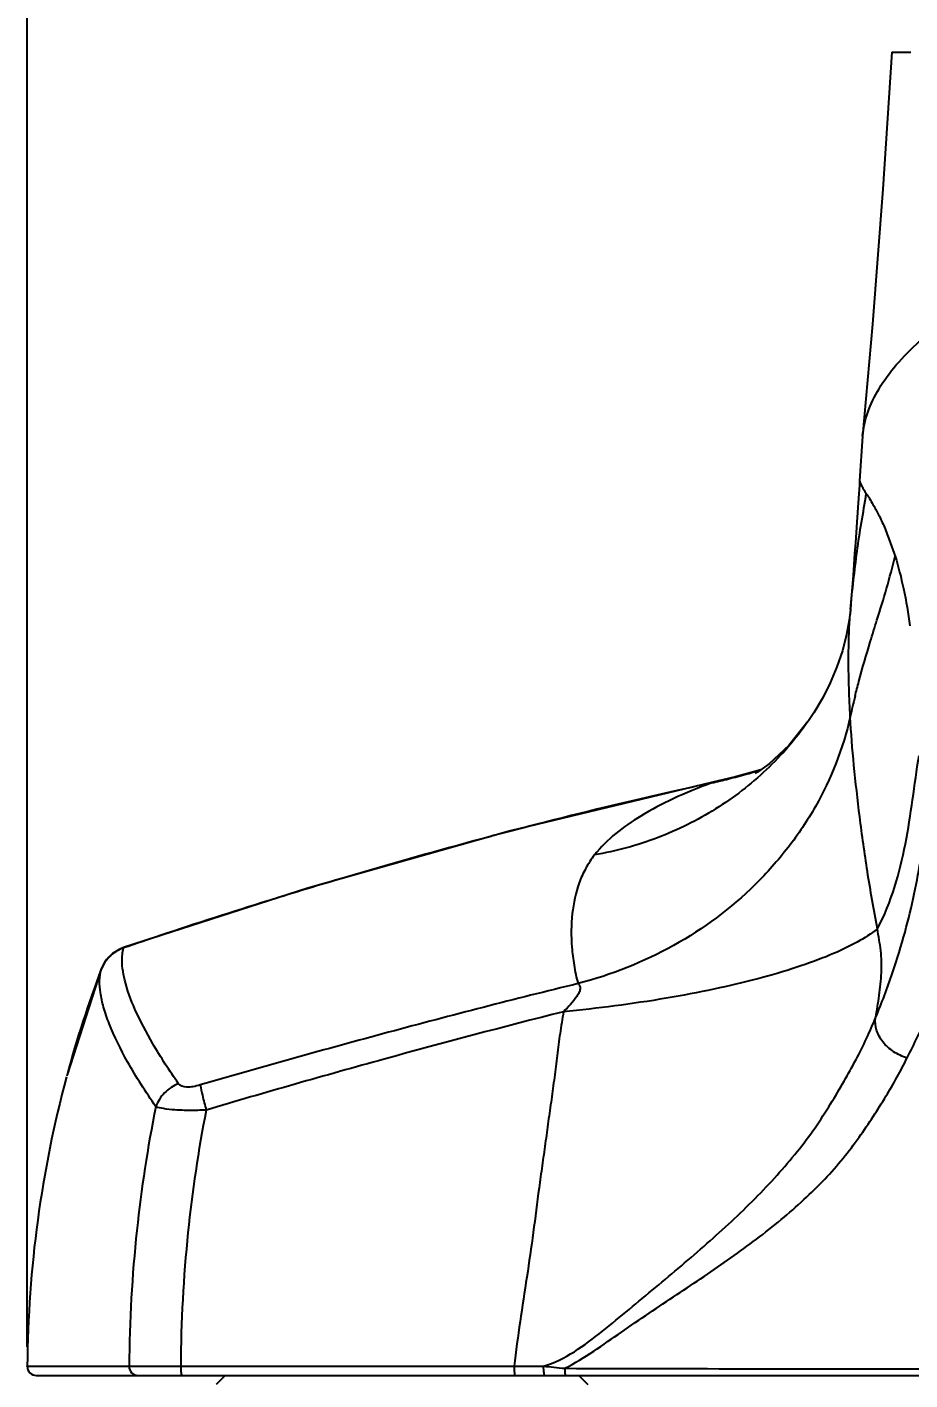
# Model space of a CAD drawing. Header units: millimetres. Extents: x 3495 to 4455, y 26793 to 27144.
# Drawn here: x 3689.7 to 3738.2, y 27005.4 to 27079.9 of the extents above; entities that cross this region are included whole.
import ezdxf

# ---------------------------------------------------------------- set-up
doc = ezdxf.new("R2010")
doc.units = ezdxf.units.MM
doc.styles.get("Standard").update_dxf_attribs({"font": ''})
doc.styles.get('Standard').set_extended_font_data('SimSun')
doc.dimstyles.new('副本 ISO-25-2bei', dxfattribs={"dimscale": 1.7, "dimtxt": 5, "dimasz": 5, "dimexe": 0.5, "dimexo": 0.625, "dimgap": 1, "dimtad": 1, "dimlfac": 0.0393, "dimdsep": 46, "dimtxsty": 'Standard', "dimcen": 2.5, "dimclrd": 1, "dimclre": 1, "dimclrt": 3, "dimadec": 0, "dimazin": 0, "dimtfac": 1, "dimtmove": 0, "dimatfit": 3, "dimfxl": 0, "dimarcsym": 0})

# ---------------------------------------------------------------- blocks, each defined once
blk = doc.blocks.new('*D1')
at = {"color": 1, "lineweight": -2, "transparency": 16777216}
for p, q in [((3689.715, 27007.256), (3689.715, 27133.551)), ((3832.674, 27007.256), (3832.674, 27133.551)), ((3698.215, 27132.701), (3824.174, 27132.701))]:
    blk.add_line(p, q, dxfattribs=at)
at = {"color": 1, "transparency": 16777216}
for points in [[(3698.215, 27134.118), (3698.215, 27131.285), (3689.715, 27132.701)], [(3824.174, 27134.118), (3824.174, 27131.285), (3832.674, 27132.701)]]:
    blk.add_solid(points, dxfattribs=at)
at = {"layer": 'Defpoints', "color": 0, "transparency": 16777216}
for p in [(3832.674, 27132.701), (3689.715, 27006.194), (3832.674, 27006.194)]:
    blk.add_point(p, dxfattribs=at)
at = {"color": 3, "transparency": 16777216, "insert": (3761.194, 27138.651), "char_height": 8.5, "attachment_point": 5, "bg_fill": 3, "box_fill_scale": 1.1, "bg_fill_color": 256, "bg_fill_true_color": 13158600, "bg_fill_transparency": 0}
blk.add_mtext('143', dxfattribs=at)

msp = doc.modelspace()

# ---------------------------------------------------------------- linework, layer by layer
for points, knots in [([(3737.26, 27078.481), (3737.26, 27078.481), (3736.756, 27070.947), (3736.756, 27070.947), (3736.756, 27070.947), (3736.756, 27070.947), (3736.184, 27063.524), (3736.184, 27063.524), (3736.184, 27063.524), (3736.184, 27063.524), (3735.649, 27057.361), (3735.649, 27057.361)], [0, 0, 0, 0, 0.333333, 0.333333, 0.333333, 0.333333, 0.666667, 0.666667, 0.666667, 0.666667, 1, 1, 1, 1]), ([(3735.649, 27057.361), (3735.69, 27057.805), (3735.789, 27058.244), (3735.934, 27058.666), (3735.934, 27058.666), (3736.092, 27059.122), (3736.303, 27059.558), (3736.551, 27059.971), (3736.551, 27059.971), (3736.828, 27060.434), (3737.15, 27060.868), (3737.499, 27061.278), (3737.499, 27061.278), (3737.895, 27061.743), (3738.326, 27062.177), (3738.778, 27062.586)], [0, 0, 0, 0, 0.25, 0.25, 0.25, 0.25, 0.5, 0.5, 0.5, 0.5, 0.75, 0.75, 0.75, 0.75, 1, 1, 1, 1]), ([(3735.482, 27054.897), (3735.482, 27054.897), (3735.47, 27054.662), (3735.47, 27054.662), (3735.47, 27054.662), (3735.47, 27054.662), (3735.437, 27054.197), (3735.437, 27054.197), (3735.437, 27054.197), (3735.437, 27054.197), (3735.403, 27053.691), (3735.403, 27053.691), (3735.403, 27053.691), (3735.403, 27053.691), (3735.368, 27053.165), (3735.368, 27053.165), (3735.368, 27053.165), (3735.368, 27053.165), (3735.331, 27052.626), (3735.331, 27052.626), (3735.331, 27052.626), (3735.331, 27052.626), (3735.293, 27052.072), (3735.293, 27052.072), (3735.293, 27052.072), (3735.293, 27052.072), (3735.253, 27051.501), (3735.253, 27051.501), (3735.253, 27051.501), (3735.253, 27051.501), (3735.211, 27050.915), (3735.211, 27050.915), (3735.211, 27050.915), (3735.211, 27050.915), (3735.167, 27050.311), (3735.167, 27050.311), (3735.167, 27050.311), (3735.167, 27050.311), (3735.122, 27049.694), (3735.122, 27049.694), (3735.122, 27049.694), (3735.122, 27049.694), (3735.075, 27049.063), (3735.075, 27049.063), (3735.075, 27049.063), (3735.075, 27049.063), (3735.025, 27048.418), (3735.025, 27048.418), (3735.025, 27048.418), (3735.025, 27048.418), (3734.98, 27047.828), (3734.98, 27047.828)], [0, 0, 0, 0, 0.076923, 0.076923, 0.076923, 0.076923, 0.153846, 0.153846, 0.153846, 0.153846, 0.230769, 0.230769, 0.230769, 0.230769, 0.307692, 0.307692, 0.307692, 0.307692, 0.384615, 0.384615, 0.384615, 0.384615, 0.461538, 0.461538, 0.461538, 0.461538, 0.538462, 0.538462, 0.538462, 0.538462, 0.615385, 0.615385, 0.615385, 0.615385, 0.692308, 0.692308, 0.692308, 0.692308, 0.769231, 0.769231, 0.769231, 0.769231, 0.846154, 0.846154, 0.846154, 0.846154, 0.923077, 0.923077, 0.923077, 0.923077, 1, 1, 1, 1]), ([(3735.482, 27054.898), (3735.481, 27054.864), (3735.493, 27054.83), (3735.507, 27054.796), (3735.507, 27054.796), (3735.529, 27054.744), (3735.555, 27054.695), (3735.581, 27054.647), (3735.581, 27054.647), (3735.619, 27054.58), (3735.658, 27054.515), (3735.699, 27054.45), (3735.699, 27054.45), (3735.75, 27054.368), (3735.801, 27054.286), (3735.851, 27054.205)], [0, 0, 0, 0, 0.25, 0.25, 0.25, 0.25, 0.5, 0.5, 0.5, 0.5, 0.75, 0.75, 0.75, 0.75, 1, 1, 1, 1]), ([(3734.984, 27047.833), (3735.032, 27048.366), (3735.088, 27048.899), (3735.148, 27049.431), (3735.148, 27049.431), (3735.209, 27049.964), (3735.275, 27050.496), (3735.347, 27051.027), (3735.347, 27051.027), (3735.419, 27051.558), (3735.496, 27052.089), (3735.585, 27052.619), (3735.585, 27052.619), (3735.674, 27053.149), (3735.776, 27053.676), (3735.851, 27054.208)], [0, 0, 0, 0, 0.25, 0.25, 0.25, 0.25, 0.5, 0.5, 0.5, 0.5, 0.75, 0.75, 0.75, 0.75, 1, 1, 1, 1]), ([(3735.851, 27054.206), (3735.914, 27054.117), (3735.971, 27054.024), (3736.026, 27053.93), (3736.026, 27053.93), (3736.091, 27053.82), (3736.154, 27053.71), (3736.218, 27053.6), (3736.218, 27053.6), (3736.325, 27053.414), (3736.431, 27053.228), (3736.529, 27053.037), (3736.529, 27053.037), (3736.644, 27052.814), (3736.748, 27052.585), (3736.844, 27052.354), (3736.844, 27052.354), (3736.951, 27052.093), (3737.049, 27051.828), (3737.148, 27051.563), (3737.148, 27051.563), (3737.248, 27051.296), (3737.349, 27051.028), (3737.445, 27050.76)], [0, 0, 0, 0, 0.166667, 0.166667, 0.166667, 0.166667, 0.333333, 0.333333, 0.333333, 0.333333, 0.5, 0.5, 0.5, 0.5, 0.666667, 0.666667, 0.666667, 0.666667, 0.833333, 0.833333, 0.833333, 0.833333, 1, 1, 1, 1]), ([(3736.073, 27046.055), (3736.192, 27046.448), (3736.314, 27046.841), (3736.434, 27047.233), (3736.434, 27047.233), (3736.796, 27048.402), (3737.151, 27049.573), (3737.445, 27050.76)], [0, 0, 0, 0, 0.5, 0.5, 0.5, 0.5, 1, 1, 1, 1]), ([(3737.445, 27050.76), (3737.614, 27050.173), (3737.767, 27049.58), (3737.896, 27048.982), (3737.896, 27048.982), (3738.043, 27048.301), (3738.158, 27047.613), (3738.249, 27046.923)], [0, 0, 0, 0, 0.5, 0.5, 0.5, 0.5, 1, 1, 1, 1]), ([(3734.915, 27047.246), (3734.915, 27047.246), (3734.77, 27046.447), (3734.77, 27046.447), (3734.77, 27046.447), (3734.77, 27046.447), (3734.542, 27045.559), (3734.542, 27045.559), (3734.542, 27045.559), (3734.542, 27045.559), (3734.24, 27044.667), (3734.24, 27044.667), (3734.24, 27044.667), (3734.24, 27044.667), (3733.869, 27043.785), (3733.869, 27043.785), (3733.869, 27043.785), (3733.869, 27043.785), (3733.482, 27043.013), (3733.482, 27043.013), (3733.482, 27043.013), (3733.482, 27043.013), (3732.964, 27042.143), (3732.964, 27042.143), (3732.964, 27042.143), (3732.964, 27042.143), (3732.673, 27041.708), (3732.673, 27041.708)], [0, 0, 0, 0, 0.142857, 0.142857, 0.142857, 0.142857, 0.285714, 0.285714, 0.285714, 0.285714, 0.428571, 0.428571, 0.428571, 0.428571, 0.571429, 0.571429, 0.571429, 0.571429, 0.714286, 0.714286, 0.714286, 0.714286, 0.857143, 0.857143, 0.857143, 0.857143, 1, 1, 1, 1]), ([(3734.968, 27041.925), (3734.94, 27042.437), (3734.918, 27042.949), (3734.902, 27043.461), (3734.902, 27043.461), (3734.861, 27044.829), (3734.866, 27046.201), (3734.96, 27047.565)], [0, 0, 0, 0, 0.5, 0.5, 0.5, 0.5, 1, 1, 1, 1]), ([(3735.234, 27043.052), (3735.301, 27043.321), (3735.37, 27043.59), (3735.442, 27043.858), (3735.442, 27043.858), (3735.638, 27044.595), (3735.851, 27045.327), (3736.073, 27046.055)], [0, 0, 0, 0, 0.5, 0.5, 0.5, 0.5, 1, 1, 1, 1]), ([(3734.968, 27041.925), (3734.582, 27040.204), (3733.927, 27038.532), (3733.055, 27036.994), (3733.055, 27036.994), (3732.61, 27036.206), (3732.107, 27035.454), (3731.555, 27034.739), (3731.555, 27034.739), (3730.995, 27034.014), (3730.386, 27033.328), (3729.731, 27032.685), (3729.731, 27032.685), (3728.401, 27031.382), (3726.891, 27030.258), (3725.261, 27029.347), (3725.261, 27029.347), (3723.609, 27028.423), (3721.835, 27027.717), (3720.008, 27027.247)], [0, 0, 0, 0, 0.2, 0.2, 0.2, 0.2, 0.4, 0.4, 0.4, 0.4, 0.6, 0.6, 0.6, 0.6, 0.8, 0.8, 0.8, 0.8, 1, 1, 1, 1]), ([(3736.458, 27030.258), (3736.268, 27031.308), (3736.079, 27032.357), (3735.913, 27033.411), (3735.913, 27033.411), (3735.755, 27034.412), (3735.618, 27035.417), (3735.492, 27036.423), (3735.492, 27036.423), (3735.374, 27037.368), (3735.266, 27038.315), (3735.174, 27039.263), (3735.174, 27039.263), (3735.087, 27040.149), (3735.014, 27041.036), (3734.968, 27041.925)], [0, 0, 0, 0, 0.25, 0.25, 0.25, 0.25, 0.5, 0.5, 0.5, 0.5, 0.75, 0.75, 0.75, 0.75, 1, 1, 1, 1]), ([(3732.64, 27041.661), (3731.97, 27040.704), (3731.201, 27039.814), (3730.351, 27039.009), (3730.351, 27039.009), (3729.496, 27038.199), (3728.562, 27037.477), (3727.565, 27036.854), (3727.565, 27036.854), (3726.559, 27036.224), (3725.492, 27035.696), (3724.381, 27035.274), (3724.381, 27035.274), (3723.259, 27034.847), (3722.094, 27034.528), (3720.912, 27034.323)], [0, 0, 0, 0, 0.25, 0.25, 0.25, 0.25, 0.5, 0.5, 0.5, 0.5, 0.75, 0.75, 0.75, 0.75, 1, 1, 1, 1]), ([(3732.641, 27041.661), (3732.641, 27041.661), (3731.587, 27040.353), (3731.587, 27040.353), (3731.587, 27040.353), (3731.587, 27040.353), (3730.509, 27039.339), (3730.509, 27039.339), (3730.509, 27039.339), (3730.509, 27039.339), (3729.866, 27038.875), (3729.866, 27038.875), (3729.866, 27038.875), (3729.866, 27038.875), (3729.734, 27038.796), (3729.734, 27038.796)], [0, 0, 0, 0, 0.25, 0.25, 0.25, 0.25, 0.5, 0.5, 0.5, 0.5, 0.75, 0.75, 0.75, 0.75, 1, 1, 1, 1]), ([(3736.459, 27030.258), (3736.847, 27030.985), (3737.157, 27031.755), (3737.407, 27032.542), (3737.407, 27032.542), (3737.656, 27033.326), (3737.845, 27034.128), (3738.001, 27034.935), (3738.001, 27034.935), (3738.311, 27036.545), (3738.49, 27038.178), (3738.75, 27039.796)], [0, 0, 0, 0, 0.333333, 0.333333, 0.333333, 0.333333, 0.666667, 0.666667, 0.666667, 0.666667, 1, 1, 1, 1]), ([(3730.054, 27039.011), (3730.054, 27039.011), (3728.663, 27038.621), (3728.663, 27038.621), (3728.663, 27038.621), (3728.663, 27038.621), (3727.344, 27038.311), (3727.344, 27038.311)], [0, 0, 0, 0, 0.5, 0.5, 0.5, 0.5, 1, 1, 1, 1]), ([(3727.344, 27038.311), (3727.344, 27038.311), (3716.286, 27035.656), (3716.286, 27035.656), (3716.286, 27035.656), (3716.286, 27035.656), (3705.156, 27032.5), (3705.156, 27032.5), (3705.156, 27032.5), (3705.156, 27032.5), (3695.016, 27029.232), (3695.016, 27029.232)], [0, 0, 0, 0, 0.333333, 0.333333, 0.333333, 0.333333, 0.666667, 0.666667, 0.666667, 0.666667, 1, 1, 1, 1]), ([(3727.351, 27038.287), (3726.636, 27038.024), (3725.928, 27037.736), (3725.237, 27037.415), (3725.237, 27037.415), (3724.626, 27037.129), (3724.027, 27036.817), (3723.448, 27036.463), (3723.448, 27036.463), (3722.498, 27035.884), (3721.597, 27035.191), (3720.912, 27034.323)], [0, 0, 0, 0, 0.333333, 0.333333, 0.333333, 0.333333, 0.666667, 0.666667, 0.666667, 0.666667, 1, 1, 1, 1]), ([(3720.912, 27034.323), (3720.725, 27034.088), (3720.563, 27033.834), (3720.42, 27033.569), (3720.42, 27033.569), (3720.282, 27033.315), (3720.163, 27033.052), (3720.064, 27032.781), (3720.064, 27032.781), (3719.867, 27032.24), (3719.752, 27031.669), (3719.69, 27031.095), (3719.69, 27031.095), (3719.623, 27030.48), (3719.617, 27029.86), (3719.665, 27029.246), (3719.665, 27029.246), (3719.692, 27028.917), (3719.733, 27028.59), (3719.787, 27028.263), (3719.787, 27028.263), (3719.842, 27027.921), (3719.91, 27027.58), (3720.008, 27027.247)], [0, 0, 0, 0, 0.166667, 0.166667, 0.166667, 0.166667, 0.333333, 0.333333, 0.333333, 0.333333, 0.5, 0.5, 0.5, 0.5, 0.666667, 0.666667, 0.666667, 0.666667, 0.833333, 0.833333, 0.833333, 0.833333, 1, 1, 1, 1]), ([(3736.36, 27025.357), (3736.698, 27026.174), (3737.014, 27027), (3737.298, 27027.837), (3737.298, 27027.837), (3737.55, 27028.577), (3737.775, 27029.327), (3737.979, 27030.082), (3737.979, 27030.082), (3738.168, 27030.776), (3738.337, 27031.476), (3738.488, 27032.179), (3738.488, 27032.179), (3738.634, 27032.862), (3738.761, 27033.548), (3738.864, 27034.238)], [0, 0, 0, 0, 0.25, 0.25, 0.25, 0.25, 0.5, 0.5, 0.5, 0.5, 0.75, 0.75, 0.75, 0.75, 1, 1, 1, 1]), ([(3738.097, 27023.157), (3738.488, 27023.929), (3738.859, 27024.712), (3739.206, 27025.506), (3739.206, 27025.506), (3739.515, 27026.212), (3739.804, 27026.927), (3740.08, 27027.647), (3740.08, 27027.647), (3740.333, 27028.303), (3740.574, 27028.963), (3740.803, 27029.628), (3740.803, 27029.628), (3741.016, 27030.247), (3741.217, 27030.87), (3741.401, 27031.499)], [0, 0, 0, 0, 0.25, 0.25, 0.25, 0.25, 0.5, 0.5, 0.5, 0.5, 0.75, 0.75, 0.75, 0.75, 1, 1, 1, 1]), ([(3736.459, 27030.258), (3736.115, 27029.981), (3735.738, 27029.744), (3735.351, 27029.53), (3735.351, 27029.53), (3734.869, 27029.264), (3734.37, 27029.032), (3733.863, 27028.82), (3733.863, 27028.82), (3733.261, 27028.569), (3732.647, 27028.346), (3732.028, 27028.142), (3732.028, 27028.142), (3731.32, 27027.909), (3730.603, 27027.701), (3729.883, 27027.511), (3729.883, 27027.511), (3729.084, 27027.3), (3728.281, 27027.112), (3727.473, 27026.94), (3727.473, 27026.94), (3726.604, 27026.754), (3725.731, 27026.588), (3724.854, 27026.44), (3724.854, 27026.44), (3722.981, 27026.121), (3721.095, 27025.884), (3719.205, 27025.698)], [0, 0, 0, 0, 0.142857, 0.142857, 0.142857, 0.142857, 0.285714, 0.285714, 0.285714, 0.285714, 0.428571, 0.428571, 0.428571, 0.428571, 0.571429, 0.571429, 0.571429, 0.571429, 0.714286, 0.714286, 0.714286, 0.714286, 0.857143, 0.857143, 0.857143, 0.857143, 1, 1, 1, 1]), ([(3736.36, 27025.357), (3736.439, 27025.77), (3736.505, 27026.184), (3736.561, 27026.6), (3736.561, 27026.6), (3736.616, 27027.012), (3736.662, 27027.425), (3736.682, 27027.84), (3736.682, 27027.84), (3736.701, 27028.247), (3736.695, 27028.656), (3736.65, 27029.059), (3736.65, 27029.059), (3736.605, 27029.461), (3736.521, 27029.858), (3736.459, 27030.258)], [0, 0, 0, 0, 0.25, 0.25, 0.25, 0.25, 0.5, 0.5, 0.5, 0.5, 0.75, 0.75, 0.75, 0.75, 1, 1, 1, 1]), ([(3694.943, 27028.706), (3694.945, 27028.75), (3694.949, 27028.794), (3694.953, 27028.838), (3694.953, 27028.838), (3694.967, 27028.962), (3694.989, 27029.085), (3695.022, 27029.205)], [0, 0, 0, 0, 0.5, 0.5, 0.5, 0.5, 1, 1, 1, 1]), ([(3695.017, 27029.223), (3695.018, 27029.221), (3695.019, 27029.218), (3695.02, 27029.216), (3695.02, 27029.216), (3695.021, 27029.211), (3695.022, 27029.208), (3695.022, 27029.205)], [0, 0, 0, 0, 0.5, 0.5, 0.5, 0.5, 1, 1, 1, 1]), ([(3694.429, 27028.912), (3694.429, 27028.912), (3694.013, 27028.464), (3694.013, 27028.464), (3694.013, 27028.464), (3694.013, 27028.464), (3693.796, 27028.048), (3693.796, 27028.048)], [0, 0, 0, 0, 0.5, 0.5, 0.5, 0.5, 1, 1, 1, 1]), ([(3698.034, 27021.736), (3697.538, 27022.452), (3697.064, 27023.183), (3696.627, 27023.938), (3696.627, 27023.938), (3696.268, 27024.556), (3695.933, 27025.19), (3695.646, 27025.845), (3695.646, 27025.845), (3695.419, 27026.36), (3695.221, 27026.888), (3695.086, 27027.438), (3695.086, 27027.438), (3694.984, 27027.854), (3694.919, 27028.282), (3694.943, 27028.706)], [0, 0, 0, 0, 0.25, 0.25, 0.25, 0.25, 0.5, 0.5, 0.5, 0.5, 0.75, 0.75, 0.75, 0.75, 1, 1, 1, 1]), ([(3696.792, 27020.475), (3696.24, 27021.278), (3695.715, 27022.101), (3695.238, 27022.951), (3695.238, 27022.951), (3694.858, 27023.63), (3694.508, 27024.327), (3694.225, 27025.052), (3694.225, 27025.052), (3694.109, 27025.348), (3694.005, 27025.649), (3693.919, 27025.953), (3693.919, 27025.953), (3693.845, 27026.215), (3693.785, 27026.479), (3693.745, 27026.751), (3693.745, 27026.751), (3693.684, 27027.177), (3693.674, 27027.621), (3693.791, 27028.032)], [0, 0, 0, 0, 0.2, 0.2, 0.2, 0.2, 0.4, 0.4, 0.4, 0.4, 0.6, 0.6, 0.6, 0.6, 0.8, 0.8, 0.8, 0.8, 1, 1, 1, 1]), ([(3720.008, 27027.247), (3716.523, 27026.399), (3713.05, 27025.5), (3709.586, 27024.568), (3709.586, 27024.568), (3707.856, 27024.101), (3706.127, 27023.627), (3704.402, 27023.145), (3704.402, 27023.145), (3702.677, 27022.663), (3700.954, 27022.174), (3699.237, 27021.668)], [0, 0, 0, 0, 0.333333, 0.333333, 0.333333, 0.333333, 0.666667, 0.666667, 0.666667, 0.666667, 1, 1, 1, 1]), ([(3720.008, 27027.247), (3720.043, 27027.213), (3720.074, 27027.173), (3720.093, 27027.128), (3720.093, 27027.128), (3720.116, 27027.073), (3720.122, 27027.013), (3720.117, 27026.955), (3720.117, 27026.955), (3720.111, 27026.882), (3720.087, 27026.813), (3720.056, 27026.746), (3720.056, 27026.746), (3720.02, 27026.67), (3719.977, 27026.598), (3719.929, 27026.528), (3719.929, 27026.528), (3719.829, 27026.379), (3719.712, 27026.241), (3719.591, 27026.105), (3719.591, 27026.105), (3719.466, 27025.966), (3719.337, 27025.83), (3719.205, 27025.698)], [0, 0, 0, 0, 0.166667, 0.166667, 0.166667, 0.166667, 0.333333, 0.333333, 0.333333, 0.333333, 0.5, 0.5, 0.5, 0.5, 0.666667, 0.666667, 0.666667, 0.666667, 0.833333, 0.833333, 0.833333, 0.833333, 1, 1, 1, 1]), ([(3719.205, 27025.698), (3715.91, 27024.868), (3712.626, 27023.994), (3709.35, 27023.091), (3709.35, 27023.091), (3707.714, 27022.64), (3706.079, 27022.18), (3704.447, 27021.714), (3704.447, 27021.714), (3702.815, 27021.248), (3701.187, 27020.774), (3699.562, 27020.285)], [0, 0, 0, 0, 0.333333, 0.333333, 0.333333, 0.333333, 0.666667, 0.666667, 0.666667, 0.666667, 1, 1, 1, 1]), ([(3719.205, 27025.698), (3719.137, 27025.3), (3719.072, 27024.9), (3719.014, 27024.5), (3719.014, 27024.5), (3718.956, 27024.099), (3718.904, 27023.697), (3718.853, 27023.295), (3718.853, 27023.295), (3718.804, 27022.892), (3718.755, 27022.488), (3718.703, 27022.085), (3718.703, 27022.085), (3718.652, 27021.681), (3718.597, 27021.277), (3718.54, 27020.873), (3718.54, 27020.873), (3718.483, 27020.47), (3718.424, 27020.065), (3718.367, 27019.66), (3718.367, 27019.66), (3718.311, 27019.255), (3718.258, 27018.849), (3718.202, 27018.444), (3718.202, 27018.444), (3718.146, 27018.037), (3718.089, 27017.631), (3718.032, 27017.225), (3718.032, 27017.225), (3717.974, 27016.819), (3717.917, 27016.411), (3717.862, 27016.004), (3717.862, 27016.004), (3717.752, 27015.188), (3717.65, 27014.371), (3717.541, 27013.555), (3717.541, 27013.555), (3717.431, 27012.737), (3717.312, 27011.92), (3717.189, 27011.104), (3717.189, 27011.104), (3717.065, 27010.287), (3716.937, 27009.47), (3716.818, 27008.652), (3716.818, 27008.652), (3716.697, 27007.834), (3716.586, 27007.014), (3716.491, 27006.193)], [0, 0, 0, 0, 0.083333, 0.083333, 0.083333, 0.083333, 0.166667, 0.166667, 0.166667, 0.166667, 0.25, 0.25, 0.25, 0.25, 0.333333, 0.333333, 0.333333, 0.333333, 0.416667, 0.416667, 0.416667, 0.416667, 0.5, 0.5, 0.5, 0.5, 0.583333, 0.583333, 0.583333, 0.583333, 0.666667, 0.666667, 0.666667, 0.666667, 0.75, 0.75, 0.75, 0.75, 0.833333, 0.833333, 0.833333, 0.833333, 0.916667, 0.916667, 0.916667, 0.916667, 1, 1, 1, 1]), ([(3718.094, 27006.201), (3719.305, 27006.547), (3720.351, 27007.334), (3721.344, 27008.126), (3721.344, 27008.126), (3721.841, 27008.524), (3722.325, 27008.922), (3722.81, 27009.324), (3722.81, 27009.324), (3723.293, 27009.723), (3723.777, 27010.125), (3724.26, 27010.528), (3724.26, 27010.528), (3725.213, 27011.324), (3726.162, 27012.123), (3727.092, 27012.945), (3727.092, 27012.945), (3727.998, 27013.746), (3728.887, 27014.568), (3729.737, 27015.428), (3729.737, 27015.428), (3730.15, 27015.845), (3730.553, 27016.27), (3730.945, 27016.706), (3730.945, 27016.706), (3731.324, 27017.128), (3731.693, 27017.561), (3732.049, 27018.003), (3732.049, 27018.003), (3732.39, 27018.43), (3732.72, 27018.867), (3733.032, 27019.315), (3733.032, 27019.315), (3733.332, 27019.743), (3733.616, 27020.182), (3733.888, 27020.628), (3733.888, 27020.628), (3734.142, 27021.044), (3734.385, 27021.465), (3734.628, 27021.886), (3734.628, 27021.886), (3734.852, 27022.277), (3735.077, 27022.667), (3735.288, 27023.065), (3735.288, 27023.065), (3735.492, 27023.449), (3735.684, 27023.839), (3735.867, 27024.233), (3735.867, 27024.233), (3736.039, 27024.604), (3736.203, 27024.98), (3736.36, 27025.357)], [0, 0, 0, 0, 0.076923, 0.076923, 0.076923, 0.076923, 0.153846, 0.153846, 0.153846, 0.153846, 0.230769, 0.230769, 0.230769, 0.230769, 0.307692, 0.307692, 0.307692, 0.307692, 0.384615, 0.384615, 0.384615, 0.384615, 0.461538, 0.461538, 0.461538, 0.461538, 0.538462, 0.538462, 0.538462, 0.538462, 0.615385, 0.615385, 0.615385, 0.615385, 0.692308, 0.692308, 0.692308, 0.692308, 0.769231, 0.769231, 0.769231, 0.769231, 0.846154, 0.846154, 0.846154, 0.846154, 0.923077, 0.923077, 0.923077, 0.923077, 1, 1, 1, 1]), ([(3738.097, 27023.156), (3737.835, 27023.232), (3737.583, 27023.349), (3737.354, 27023.5), (3737.354, 27023.5), (3737.132, 27023.647), (3736.931, 27023.827), (3736.766, 27024.037), (3736.766, 27024.037), (3736.612, 27024.23), (3736.489, 27024.45), (3736.417, 27024.687), (3736.417, 27024.687), (3736.351, 27024.903), (3736.326, 27025.135), (3736.36, 27025.357)], [0, 0, 0, 0, 0.25, 0.25, 0.25, 0.25, 0.5, 0.5, 0.5, 0.5, 0.75, 0.75, 0.75, 0.75, 1, 1, 1, 1]), ([(3719.269, 27006.082), (3719.824, 27006.356), (3720.35, 27006.685), (3720.865, 27007.027), (3720.865, 27007.027), (3721.38, 27007.37), (3721.885, 27007.723), (3722.393, 27008.076), (3722.393, 27008.076), (3722.898, 27008.426), (3723.405, 27008.772), (3723.914, 27009.116), (3723.914, 27009.116), (3724.42, 27009.458), (3724.927, 27009.796), (3725.435, 27010.134), (3725.435, 27010.134), (3726.433, 27010.799), (3727.43, 27011.466), (3728.409, 27012.16), (3728.409, 27012.16), (3729.354, 27012.829), (3730.28, 27013.525), (3731.17, 27014.265), (3731.17, 27014.265), (3731.597, 27014.62), (3732.015, 27014.986), (3732.422, 27015.364), (3732.422, 27015.364), (3732.814, 27015.728), (3733.196, 27016.102), (3733.564, 27016.491), (3733.564, 27016.491), (3733.915, 27016.862), (3734.253, 27017.245), (3734.577, 27017.64), (3734.577, 27017.64), (3734.885, 27018.015), (3735.179, 27018.401), (3735.46, 27018.797), (3735.46, 27018.797), (3735.726, 27019.172), (3735.979, 27019.556), (3736.229, 27019.941), (3736.229, 27019.941), (3736.468, 27020.307), (3736.703, 27020.675), (3736.931, 27021.048), (3736.931, 27021.048), (3737.145, 27021.401), (3737.353, 27021.758), (3737.553, 27022.121), (3737.553, 27022.121), (3737.741, 27022.462), (3737.922, 27022.808), (3738.097, 27023.157)], [0, 0, 0, 0, 0.071429, 0.071429, 0.071429, 0.071429, 0.142857, 0.142857, 0.142857, 0.142857, 0.214286, 0.214286, 0.214286, 0.214286, 0.285714, 0.285714, 0.285714, 0.285714, 0.357143, 0.357143, 0.357143, 0.357143, 0.428571, 0.428571, 0.428571, 0.428571, 0.5, 0.5, 0.5, 0.5, 0.571429, 0.571429, 0.571429, 0.571429, 0.642857, 0.642857, 0.642857, 0.642857, 0.714286, 0.714286, 0.714286, 0.714286, 0.785714, 0.785714, 0.785714, 0.785714, 0.857143, 0.857143, 0.857143, 0.857143, 0.928571, 0.928571, 0.928571, 0.928571, 1, 1, 1, 1]), ([(3698.034, 27021.736), (3697.751, 27021.624), (3697.489, 27021.452), (3697.273, 27021.233), (3697.273, 27021.233), (3697.061, 27021.018), (3696.894, 27020.757), (3696.792, 27020.475)], [0, 0, 0, 0, 0.5, 0.5, 0.5, 0.5, 1, 1, 1, 1]), ([(3699.237, 27021.668), (3699.105, 27021.629), (3698.968, 27021.597), (3698.835, 27021.576), (3698.835, 27021.576), (3698.715, 27021.558), (3698.597, 27021.548), (3698.47, 27021.555), (3698.47, 27021.555), (3698.304, 27021.566), (3698.123, 27021.606), (3698.034, 27021.736)], [0, 0, 0, 0, 0.333333, 0.333333, 0.333333, 0.333333, 0.666667, 0.666667, 0.666667, 0.666667, 1, 1, 1, 1]), ([(3699.237, 27021.668), (3699.263, 27021.477), (3699.305, 27021.289), (3699.35, 27021.101), (3699.35, 27021.101), (3699.415, 27020.828), (3699.486, 27020.556), (3699.562, 27020.285)], [0, 0, 0, 0, 0.5, 0.5, 0.5, 0.5, 1, 1, 1, 1]), ([(3699.562, 27020.285), (3699.258, 27020.273), (3698.955, 27020.267), (3698.651, 27020.268), (3698.651, 27020.268), (3698.381, 27020.27), (3698.112, 27020.278), (3697.842, 27020.297), (3697.842, 27020.297), (3697.63, 27020.311), (3697.418, 27020.332), (3697.206, 27020.367), (3697.206, 27020.367), (3697.065, 27020.391), (3696.924, 27020.42), (3696.792, 27020.475)], [0, 0, 0, 0, 0.25, 0.25, 0.25, 0.25, 0.5, 0.5, 0.5, 0.5, 0.75, 0.75, 0.75, 0.75, 1, 1, 1, 1]), ([(3689.735, 27006.194), (3689.735, 27006.199), (3689.73, 27006.204), (3689.725, 27006.204), (3689.725, 27006.204), (3689.719, 27006.204), (3689.715, 27006.199), (3689.715, 27006.194), (3689.715, 27006.194), (3689.715, 27006.188), (3689.719, 27006.184), (3689.725, 27006.184), (3689.725, 27006.184), (3689.73, 27006.184), (3689.735, 27006.188), (3689.735, 27006.194)], [0, 0, 0, 0, 0.25, 0.25, 0.25, 0.25, 0.5, 0.5, 0.5, 0.5, 0.75, 0.75, 0.75, 0.75, 1, 1, 1, 1]), ([(3689.725, 27006.194), (3689.723, 27006.061), (3689.775, 27005.933), (3689.869, 27005.838), (3689.869, 27005.838), (3689.963, 27005.744), (3690.09, 27005.691), (3690.223, 27005.691)], [0, 0, 0, 0, 0.5, 0.5, 0.5, 0.5, 1, 1, 1, 1]), ([(3695.328, 27006.194), (3695.327, 27006.067), (3695.374, 27005.934), (3695.464, 27005.838), (3695.464, 27005.838), (3695.549, 27005.748), (3695.675, 27005.691), (3695.795, 27005.691)], [0, 0, 0, 0, 0.5, 0.5, 0.5, 0.5, 1, 1, 1, 1]), ([(3698.16, 27006.192), (3698.16, 27006.129), (3698.162, 27006.065), (3698.164, 27006.001), (3698.164, 27006.001), (3698.167, 27005.947), (3698.171, 27005.893), (3698.178, 27005.838), (3698.178, 27005.838), (3698.182, 27005.801), (3698.189, 27005.763), (3698.199, 27005.729), (3698.199, 27005.729), (3698.201, 27005.719), (3698.204, 27005.71), (3698.211, 27005.701), (3698.211, 27005.701), (3698.214, 27005.696), (3698.217, 27005.691), (3698.223, 27005.691)], [0, 0, 0, 0, 0.2, 0.2, 0.2, 0.2, 0.4, 0.4, 0.4, 0.4, 0.6, 0.6, 0.6, 0.6, 0.8, 0.8, 0.8, 0.8, 1, 1, 1, 1]), ([(3716.491, 27006.193), (3716.491, 27006.129), (3716.492, 27006.065), (3716.495, 27006.001), (3716.495, 27006.001), (3716.496, 27005.947), (3716.499, 27005.892), (3716.504, 27005.838), (3716.504, 27005.838), (3716.505, 27005.817), (3716.508, 27005.797), (3716.51, 27005.776), (3716.51, 27005.776), (3716.513, 27005.76), (3716.515, 27005.744), (3716.519, 27005.729), (3716.519, 27005.729), (3716.52, 27005.72), (3716.523, 27005.711), (3716.527, 27005.701), (3716.527, 27005.701), (3716.529, 27005.696), (3716.531, 27005.691), (3716.536, 27005.691)], [0, 0, 0, 0, 0.166667, 0.166667, 0.166667, 0.166667, 0.333333, 0.333333, 0.333333, 0.333333, 0.5, 0.5, 0.5, 0.5, 0.666667, 0.666667, 0.666667, 0.666667, 0.833333, 0.833333, 0.833333, 0.833333, 1, 1, 1, 1]), ([(3718.094, 27006.201), (3718.093, 27006.136), (3718.095, 27006.072), (3718.099, 27006.007), (3718.099, 27006.007), (3718.102, 27005.95), (3718.108, 27005.893), (3718.116, 27005.842), (3718.116, 27005.842), (3718.121, 27005.806), (3718.127, 27005.773), (3718.141, 27005.73), (3718.141, 27005.73), (3718.146, 27005.712), (3718.154, 27005.691), (3718.17, 27005.691)], [0, 0, 0, 0, 0.25, 0.25, 0.25, 0.25, 0.5, 0.5, 0.5, 0.5, 0.75, 0.75, 0.75, 0.75, 1, 1, 1, 1]), ([(3719.269, 27006.082), (3722.757, 27006.068), (3726.245, 27006.063), (3729.733, 27006.06), (3729.733, 27006.06), (3733.226, 27006.057), (3736.719, 27006.055), (3740.213, 27006.054), (3740.213, 27006.054), (3747.206, 27006.052), (3754.2, 27006.052), (3761.194, 27006.052)], [0, 0, 0, 0, 0.333333, 0.333333, 0.333333, 0.333333, 0.666667, 0.666667, 0.666667, 0.666667, 1, 1, 1, 1]), ([(3719.269, 27006.082), (3719.27, 27006.03), (3719.271, 27005.979), (3719.274, 27005.927), (3719.274, 27005.927), (3719.276, 27005.885), (3719.279, 27005.843), (3719.284, 27005.801), (3719.284, 27005.801), (3719.287, 27005.773), (3719.291, 27005.745), (3719.296, 27005.719), (3719.296, 27005.719), (3719.298, 27005.713), (3719.3, 27005.706), (3719.304, 27005.699), (3719.304, 27005.699), (3719.305, 27005.694), (3719.307, 27005.691), (3719.31, 27005.691)], [0, 0, 0, 0, 0.2, 0.2, 0.2, 0.2, 0.4, 0.4, 0.4, 0.4, 0.6, 0.6, 0.6, 0.6, 0.8, 0.8, 0.8, 0.8, 1, 1, 1, 1])]:
    msp.add_open_spline(points, degree=3, knots=knots)
for points in [[(3737.26, 27078.481), (3737.26, 27078.481), (3738.297, 27078.481), (3738.297, 27078.481)], [(3735.649, 27057.359), (3735.649, 27057.359), (3735.482, 27054.899), (3735.482, 27054.899)], [(3735.649, 27057.359), (3735.649, 27057.359), (3735.649, 27057.361), (3735.649, 27057.361)], [(3735.482, 27054.899), (3735.482, 27054.899), (3735.482, 27054.898), (3735.482, 27054.898)], [(3734.98, 27047.828), (3734.98, 27047.828), (3734.915, 27047.246), (3734.915, 27047.246)], [(3734.984, 27047.833), (3734.975, 27047.748), (3734.968, 27047.663), (3734.961, 27047.578)], [(3734.98, 27047.828), (3734.98, 27047.828), (3734.961, 27047.581), (3734.961, 27047.581)], [(3735.234, 27043.052), (3735.141, 27042.677), (3735.052, 27042.301), (3734.968, 27041.925)], [(3732.673, 27041.708), (3732.673, 27041.708), (3732.641, 27041.661), (3732.641, 27041.661)], [(3728.274, 27038.51), (3728.62, 27038.597), (3728.964, 27038.689), (3729.307, 27038.784)], [(3729.307, 27038.784), (3729.441, 27038.822), (3729.574, 27038.859), (3729.707, 27038.898)], [(3729.707, 27038.898), (3729.806, 27038.926), (3729.906, 27038.955), (3730.005, 27038.985)], [(3727.351, 27038.287), (3726.66, 27038.138), (3725.969, 27037.985), (3725.28, 27037.829)], [(3727.344, 27038.311), (3727.344, 27038.311), (3727.35, 27038.287), (3727.35, 27038.287)], [(3727.351, 27038.287), (3727.659, 27038.358), (3727.967, 27038.432), (3728.274, 27038.51)], [(3725.28, 27037.829), (3722.762, 27037.26), (3720.253, 27036.654), (3717.753, 27036.011)], [(3717.753, 27036.011), (3716.593, 27035.713), (3715.436, 27035.407), (3714.28, 27035.094)], [(3714.28, 27035.094), (3711.912, 27034.453), (3709.552, 27033.783), (3707.199, 27033.085)], [(3707.199, 27033.085), (3705.803, 27032.671), (3704.411, 27032.248), (3703.021, 27031.817)], [(3703.021, 27031.817), (3701.02, 27031.197), (3699.026, 27030.555), (3697.04, 27029.891)], [(3697.04, 27029.891), (3696.366, 27029.666), (3695.694, 27029.437), (3695.022, 27029.205)], [(3695.016, 27029.232), (3695.016, 27029.232), (3694.429, 27028.912), (3694.429, 27028.912)], [(3694.707, 27029.088), (3694.627, 27029.044), (3694.55, 27028.996), (3694.477, 27028.943)], [(3695.022, 27029.205), (3694.835, 27029.143), (3694.659, 27029.055), (3694.499, 27028.942)], [(3695.017, 27029.223), (3694.91, 27029.187), (3694.806, 27029.142), (3694.707, 27029.088)], [(3695.015, 27029.232), (3695.015, 27029.232), (3695.017, 27029.223), (3695.017, 27029.223)], [(3694.065, 27028.525), (3693.951, 27028.375), (3693.858, 27028.209), (3693.791, 27028.032)], [(3694.049, 27028.513), (3693.943, 27028.369), (3693.858, 27028.21), (3693.794, 27028.043)], [(3694.22, 27028.717), (3694.158, 27028.653), (3694.102, 27028.585), (3694.049, 27028.513)], [(3694.121, 27028.596), (3694.102, 27028.572), (3694.084, 27028.549), (3694.065, 27028.525)], [(3694.499, 27028.942), (3694.359, 27028.843), (3694.231, 27028.727), (3694.121, 27028.596)], [(3694.477, 27028.943), (3694.385, 27028.875), (3694.299, 27028.799), (3694.22, 27028.717)], [(3693.796, 27028.048), (3693.796, 27028.048), (3691.912, 27022.218), (3691.912, 27022.218)], [(3693.794, 27028.043), (3693.071, 27026.133), (3692.443, 27024.189), (3691.912, 27022.218)], [(3693.791, 27028.032), (3693.791, 27028.032), (3693.794, 27028.043), (3693.794, 27028.043)], [(3693.796, 27028.048), (3693.796, 27028.048), (3693.796, 27028.048), (3693.796, 27028.048)], [(3693.796, 27028.048), (3693.796, 27028.048), (3693.796, 27028.048), (3693.796, 27028.048)], [(3691.884, 27022.115), (3690.492, 27016.921), (3689.767, 27011.571), (3689.725, 27006.194)], [(3691.912, 27022.218), (3691.912, 27022.218), (3691.897, 27022.162), (3691.897, 27022.162)], [(3696.792, 27020.475), (3696.339, 27018.223), (3695.99, 27015.951), (3695.748, 27013.666)], [(3699.562, 27020.285), (3699.126, 27018.055), (3698.792, 27015.806), (3698.56, 27013.545)], [(3695.748, 27013.666), (3695.484, 27011.183), (3695.344, 27008.69), (3695.328, 27006.194)], [(3698.56, 27013.545), (3698.309, 27011.102), (3698.176, 27008.648), (3698.16, 27006.192)], [(3689.725, 27006.194), (3689.725, 27006.194), (3695.328, 27006.194), (3695.328, 27006.194)], [(3695.328, 27006.194), (3695.328, 27006.194), (3698.16, 27006.192), (3698.16, 27006.192)], [(3698.16, 27006.192), (3698.16, 27006.192), (3716.491, 27006.193), (3716.491, 27006.193)], [(3716.491, 27006.193), (3717.025, 27006.195), (3717.56, 27006.197), (3718.094, 27006.201)], [(3718.094, 27006.201), (3718.486, 27006.169), (3718.878, 27006.127), (3719.269, 27006.082)], [(3690.223, 27005.691), (3690.223, 27005.691), (3832.166, 27005.691), (3832.166, 27005.691)], [(3700.6, 27005.691), (3700.6, 27005.691), (3700.102, 27005.193), (3700.102, 27005.193)], [(3720.05, 27005.691), (3720.05, 27005.691), (3720.549, 27005.193), (3720.549, 27005.193)]]:
    msp.add_open_spline(points, degree=3)

# ---------------------------------------------------------------- next in the draw order: dimensions: what is measured, and where the dimension line sits
dim = msp.add_linear_dim(base=(3832.674, 27132.701), p1=(3689.715, 27006.194), p2=(3832.674, 27006.194), dimstyle='副本 ISO-25-2bei', override={"dimdec": 1, "dimlfac": 1, "dimtfill": 1})
dim.commit()
dim.dimension.update_dxf_attribs({"geometry": '*D1', "text_midpoint": (3761.194, 27138.651)})

doc.saveas('drawing.dxf')
